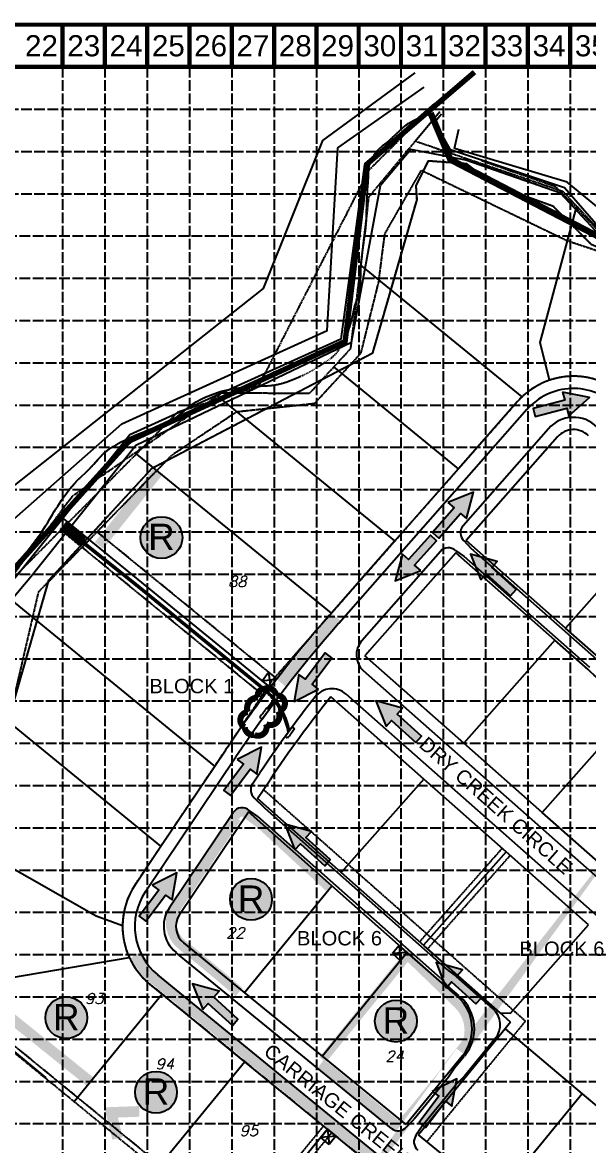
# Model space of a CAD drawing. Header units: feet. Extents: x 1375 to 3913, y 5863 to 7451.
# Drawn here: x 2250 to 2780, y 6399 to 7451 of the extents above; entities that cross this region are included whole.
import ezdxf
from ezdxf.enums import TextEntityAlignment as Align

# ---------------------------------------------------------------- set-up
doc = ezdxf.new("R2010")
doc.units = ezdxf.units.FT
doc.header["$MEASUREMENT"] = 0
for name, pattern in [('ACAD_ISO02W100', [15, 12, -3]), ('DASHED', [0.56, 0.5, -0.06]), ('FLOWLINE', [1.67, 1.25, -0.06, 0.06, -0.06, 0.06, -0.06, 0.06, -0.06]), ('HIDDEN', [0.31, 0.25, -0.06]), ('MAP$0$DIVIDE', [1.25, 0.5, -0.25, 0, -0.25, 0, -0.25]), ('PROPERTY', [1.55, 1.25, -0.06, 0.06, -0.06, 0.06, -0.06])]:
    doc.linetypes.add(name, pattern=pattern)
doc.layers.get('0').update_dxf_attribs({"color": 40, "linetype": 'CONTINUOUS'})
for name, color, linetype in [('ARROWS', 252, 'CONTINUOUS'), ('BASE', 7, 'CONTINUOUS'), ('BOUNDARY', 7, 'CONTINUOUS'), ('CL_CREEK', 2, 'PROPERTY'), ('CL_CREEK-BRANCH', 5, 'FLOWLINE'), ('CREEK', 2, 'CONTINUOUS'), ('DRAIN_OFFSITE', 5, 'DASHED'), ('EOP', 46, 'CONTINUOUS'), ('EROSION BLANKET', 84, 'CONTINUOUS'), ('ESMT', 1, 'DASHED'), ('ESMT_100YR', 1, 'DASHED'), ('ESMT_PLT', 1, 'HIDDEN'), ('EX_PVMT', 1, 'CONTINUOUS'), ('GRID', 254, 'HIDDEN'), ('INLET PROTECTION', 5, 'CONTINUOUS'), ('LEGEND', 7, 'CONTINUOUS'), ('LOT', 6, 'CONTINUOUS'), ('MAP$0$25', 9, 'CONTINUOUS'), ('MATCH_LINE', 7, 'CONTINUOUS'), ('PAD', 2, 'CONTINUOUS'), ('PARCEL_LBLS', 250, 'CONTINUOUS'), ('PL', 4, 'PROPERTY'), ('PL_PH2', 1, 'CONTINUOUS'), ('PLAT_TITLE', 2, 'CONTINUOUS'), ('ROW', 3, 'CONTINUOUS'), ('SILT FENCE', 200, 'CONTINUOUS'), ('SILT_FENCE', 15, 'DASHED'), ('SRF-FLT', 7, 'CONTINUOUS'), ('STM', 1, 'CONTINUOUS'), ('STM_INLET', 2, 'CONTINUOUS')]:
    doc.layers.add(name, color=color, linetype=linetype)
doc.styles.add('L100', font='simplex', dxfattribs={"oblique": 15, "height": 10})
doc.styles.add("L200'", font='ARIAL.TTF', dxfattribs={"height": 0.001969})
doc.styles.add('ryland', font='ARIAL.TTF', dxfattribs={"height": 25})
doc.styles.get("Standard").update_dxf_attribs({"font": 'ARIAL.TTF'})

# ---------------------------------------------------------------- blocks, each defined once
blk = doc.blocks.new('LOTA')
blk.add_attdef('LOTDES', text='', height=0.0833).set_placement((0, 0), align=Align.CENTER)
at = {"flags": 1}
for tag in ['LOTAINF', 'LOTAAC', 'LOTASF']:
    blk.add_attdef(tag, text='', height=0.000000105, dxfattribs=at).set_placement((-0.0377, 0), align=Align.CENTER)
blk = doc.blocks.new('RYLAND')
h = blk.add_hatch(color=81)
h.paths.add_polyline_path([(1.164, -1.048, 1), (-1.408, -1.048, 1)])
h.paths.add_polyline_path([(-1.348, -2.228), (1.104, -2.228), (1.104, 0.21), (-1.348, 0.21)], flags=25)
at = {"color": 5}
blk.add_circle((-0.122, -1.048), 1.286, dxfattribs=at)
at = {"layer": 'BASE', "color": 5, "style": 'ryland'}
blk.add_text('R', height=1.625, dxfattribs=at).set_placement((-0.122, -1.821), align=Align.CENTER)
blk = doc.blocks.new('arrow')
blk.add_lwpolyline([(-67, -25.4), (-59.3, -25.4), (-59.6, -56.1), (-51.9, -56.2), (-51.6, -25.5), (-44, -25.5), (-55.3, -2.4), (-67, -25.4)], close=True)
at = {"color": 254}
for points in [[(-44, -25.5), (-67, -25.4), (-55.3, -2.4), (-67, -25.4)], [(-59.6, -56.1), (-51.9, -56.2), (-59.3, -25.4), (-51.6, -25.5)]]:
    blk.add_solid(points, dxfattribs=at)

msp = doc.modelspace()

# ---------------------------------------------------------------- hatches: boundary and pattern name
at = {"layer": 'LEGEND', "linetype": 'ACAD_ISO02W100'}
h = msp.add_hatch(dxfattribs=at)
h.set_pattern_fill('GRAVEL', color=240, scale=3.620097, angle=-40.3003, style=0)
h.set_pattern_definition([(187.71253, (1970.68467, 7002.98657), (-43.16047333, -6.1166737), [0.487033, -48.216395]), (144.669433, (1970.20204, 7002.92121), (35.472509924, -25.336561576), [0.835765, -82.740674]), (92.21013, (1969.5202, 7003.40453), (1.85317819, -53.78470025), [0.58931, -58.341605]), (226.973433, (1967.85808, 7003.62746), (49.590008786, 52.87700958), [0.761082, -75.347106]), (252.533433, (1967.33876, 7003.07109), (14.29280851, 44.83835994), [0.7463, -73.883917]), (316.973433, (1967.11476, 7002.3592), (-52.87700958, 49.590008786), [0.761082, -75.347106]), (357.393933, (1967.67114, 7001.83988), (-59.30654127, 2.829729205), [1.006492, -99.642633]), (31.955033, (1968.67659, 7001.79412), (70.838485896, 44.35008035), [0.950232, -94.073012]), (81.129333, (1969.48283, 7002.29703), (8.351496585, 54.6236394), [0.76366, -75.602378]), (134.93613, (1969.6006, 7003.05156), (28.02871746, -28.51690456), [0.871835, -42.71991]), (182.097133, (1968.98479, 7003.66872), (-58.88707732, -2.272652944), [1.127472, -111.61982]), (98.51383, (1970.56798, 7001.2818), (-5.2777445, 32.9557195), [0.38482, -38.09734]), (131.168933, (1970.511, 7001.6624), (31.209062375, -35.96077589), [0.732118, -72.47982]), (184.6997, (1970.029, 7002.2135), (-2.341456, -2.760924), [0.511958, -4.60763]), (162.89833, (1970.11677, 7002.70873), (18.48752556, -6.1854244), [0.2757, -27.29414]), (251.50113, (1969.85326, 7002.7898), (4.2634426, 10.6242235), [0.389895, -19.104926]), (350.66353, (1969.72956, 7002.42005), (12.9656781, -1.5025075), [0.63326, -20.475354]), (121.26483, (1970.3544, 7002.3173), (3.1803955, -7.443829), [0.45791, -10.989845]), (336.089233, (1968.25193, 7004.14785), (34.63358059, -15.13180532), [0.64148, -63.506807]), (30.04593, (1968.83836, 7003.88784), (-36.79968574, -21.0043476), [0.538167, -53.27845]), (252.89833, (1970.8227, 7002.8695), (6.1854244, 18.48752556), [0.551395, -27.018445]), (303.31023, (1970.66057, 7002.34248), (-20.58488581, 31.69730135), [0.64148, -63.506807]), (299.14373, (1966.80023, 7002.43607), (-9.1217184, 17.2291128), [0.618602, -30.311524]), (254.47483, (1967.1015, 7001.89579), (11.95141902, 42.0774151), [0.518318, -51.313588]), (26.50113, (1968.50887, 7000.08516), (17.22912255, 9.1217001), [0.551395, -27.018445]), (337.05373, (1969.00233, 7000.3312), (-45.25780725, 19.3952417), [0.60684, -60.07705]), (29.14373, (1967.156, 7001.23248), (-17.2291128, -9.1217184), [0.3093, -30.620825]), (61.00963, (1968.3432, 7000.22565), (6.6049049, 13.3851422), [0.18459, -18.274356]), (125.66353, (1968.4327, 7000.3871), (5.9413194, -9.785283), [0.7463, -14.17974]), (145.708733, (1967.99757, 7000.99345), (29.95067966, -20.65362678), [0.69162, -68.470243]), (263.38983, (1969.5188, 7002.1716), (1.9219822, 7.8633021), [0.522098, -12.530348]), (312.856933, (1969.45872, 7001.65294), (42.252756005, -45.32659794), [0.91152, -90.240205]), (20.64513, (1970.0787, 7000.98475), (-27.43387556, -9.9606407), [0.37271, -36.898472]), (49.6997, (1970.4275, 7001.116), (-0.419468, 5.102378), [0.217206, -3.40289]), (79.95613, (1968.0126, 7001.1231), (-5.34651275, -28.69227307), [0.50292, -49.78908]), (7.71253, (1968.1003, 7001.61832), (43.16047333, 6.1166737), [0.974067, -47.729362]), (319.6997, (1969.0656, 7001.749), (5.102378, 0.419468), [0.941225, -2.678872]), (285.00453, (1969.7834, 7001.14026), (-11.21900739, 42.7410175), [0.572388, -56.666376]), (213.75433, (1969.9316, 7000.5874), (-12.126742, -8.70223664), [0.527093, -25.827614]), (167.345733, (1969.49335, 7000.29452), (-75.87208622, 16.878383315), [0.858198, -84.96178]), (135.125833, (1968.656, 7000.48252), (-33.550554165, 33.19982231), [0.907917, -89.883665])])
h.paths.add_polyline_path([(2285.4, 6975.8), (2302.9, 6960.9), (2308.8, 6967.8), (2291.2, 6982.7)])

# ---------------------------------------------------------------- linework, layer by layer
at = {"layer": 'BASE', "const_width": 3.96}
for points in [[(1376.9, 5864.7), (3911.3, 5864.7), (3911.3, 7448.7), (1376.9, 7448.7)], [(1416.5, 5904.3), (3871.7, 5904.3), (3871.7, 7409.1), (1416.5, 7409.1)]]:
    msp.add_lwpolyline(points, close=True, dxfattribs=at)
for points in [[(2287.7, 7409.1), (2287.7, 7448.7)], [(2327.3, 7409.1), (2327.3, 7448.7)], [(2366.9, 7409.1), (2366.9, 7448.7)], [(2406.5, 7409.1), (2406.5, 7448.7)], [(2446.1, 7409.1), (2446.1, 7448.7)], [(2485.7, 7409.1), (2485.7, 7448.7)], [(2525.3, 7409.1), (2525.3, 7448.7)], [(2564.9, 7409.1), (2564.9, 7448.7)], [(2604.5, 7409.1), (2604.5, 7448.7)], [(2644.1, 7409.1), (2644.1, 7448.7)], [(2683.7, 7409.1), (2683.7, 7448.7)], [(2723.3, 7409.1), (2723.3, 7448.7)], [(2762.9, 7409.1), (2762.9, 7448.7)]]:
    msp.add_lwpolyline(points, dxfattribs=at)
at = {"layer": 'BOUNDARY', "color": 7, "flags": 128}
msp.add_lwpolyline([(2617.6, 7403.4), (2531.1, 7340.1), (2475.4, 7201.4), (2179.7, 6967.7), (2145.4, 6761), (2066.8, 6629.6)], dxfattribs=at)
at = {"layer": 'CL_CREEK', "color": 5, "linetype": 'Continuous'}
for p, q in [((2603.6, 7342.7), (2570.7, 7315.9)), ((2570.7, 7315.9), (2561.6, 7243)), ((2561.6, 7243), (2552.7, 7152)), ((2552.7, 7152), (2536.3, 7143.6)), ((2536.3, 7143.6), (2351.8, 7057.6)), ((2351.8, 7057.6), (2334.2, 7041.6)), ((2334.2, 7041.6), (2237.3, 6932.1))]:
    msp.add_line(p, q, dxfattribs=at)
at = {"layer": 'CL_CREEK-BRANCH', "color": 5, "flags": 128}
for points, const_width in [([(2087.7, 6613.9), (2209.4, 6755.5), (2201.2, 6873.4), (2237.7, 6934), (2350, 7058.6), (2552.2, 7151.9), (2572.4, 7317.8), (2673.3, 7404.2)], 5), ([(2632.2, 7365.9), (2650.7, 7322.3), (2796.3, 7246.5), (2868.3, 7226), (3011.7, 7172.8), (3036.9, 7143.4), (3149.4, 6973), (3336.5, 6728.2), (3367.6, 6648.7), (3376.6, 6604.9)], 6)]:
    msp.add_lwpolyline(points, dxfattribs=dict(at, const_width=const_width))
at = {"layer": 'CREEK', "color": 7, "linetype": 'FLOWLINE'}
for p, q in [((2574.3, 7312.2), (2470.8, 7109.5)), ((2470.8, 7109.5), (2395.5, 7085.6)), ((2395.5, 7085.6), (2204.7, 6893))]:
    msp.add_line(p, q, dxfattribs=at)
msp.add_lwpolyline([(2636.3, 7374.3), (2574.3, 7312.2)], dxfattribs=at)
at = {"layer": 'CREEK', "color": 7, "linetype": 'FLOWLINE', "flags": 128}
msp.add_lwpolyline([(2680.1, 7321.3), (2748.8, 7297.2), (2797.8, 7247), (2869.2, 7229.5), (2964.5, 7186.9), (3017.9, 7171.1), (3068.4, 7105.5), (3116.5, 7030.6), (3154.7, 7011.1), (3147.1, 6985.3)], dxfattribs=at)
at = {"layer": 'DRAIN_OFFSITE', "color": 7}
for p, q in [((2711.1, 7092.8), (2620.9, 6990.2)), ((2620.9, 6990.2), (2484.9, 6835.4)), ((2355.6, 6642.9), (2484.9, 6835.4)), ((2837.7, 6166.9), (2369.5, 6549.7))]:
    msp.add_line(p, q, dxfattribs=at)
for centre, start, end in [((2766.1, 7049.3), 45.4075, 138.679), ((2413.8, 6603.9), 146.1321, 230.7345)]:
    msp.add_arc(centre, 70, start, end, dxfattribs=at)
at = {"layer": 'EOP', "color": 7}
for p, q in [((2722.2, 7088), (2546.2, 6887.8)), ((2742.5, 7070.1), (2662.6, 6979.3)), ((2670.3, 6957.8), (2663.5, 6965.2)), ((2641.4, 6955.2), (2567.7, 6871.4)), ((2655.6, 6956.1), (2663.7, 6950.3)), ((2788, 6853.8), (2670.3, 6957.8)), ((2781.4, 6846.3), (2663.7, 6950.3)), ((2834.5, 6608.8), (2569.5, 6843.2)), ((2805.8, 6598.1), (2553.1, 6821.6)), ((2365.2, 6636.5), (2449.9, 6762.8)), ((2465.5, 6737.4), (2472.4, 6747.7)), ((2477.2, 6714.2), (2467.1, 6724.4)), ((2470.5, 6706.7), (2462.4, 6712.6)), ((2648.2, 6562.9), (2477.2, 6714.2)), ((2387.6, 6621.4), (2447.5, 6710.6)), ((2641.6, 6555.4), (2470.5, 6706.7)), ((2595.5, 6414.6), (2393.8, 6579.5)), ((2740, 6261.6), (2376.7, 6558.6)), ((2641.6, 6555.4), (2648.4, 6548)), ((2648.2, 6562.9), (2656.4, 6557)), ((2690.7, 6526.7), (2656.4, 6557)), ((2658.9, 6538.7), (2648.4, 6548)), ((2692.9, 6499.1), (2663.9, 6463.6)), ((2663.5, 6482.1), (2654.6, 6471.2)), ((2654.6, 6471.2), (2649.1, 6462.8)), ((2649.1, 6462.8), (2616.7, 6423.2)), ((2656.8, 6456.5), (2663.9, 6463.6)), ((2656.8, 6456.5), (2624.4, 6416.8)), ((2609.6, 6416.1), (2616.7, 6423.2)), ((2624.4, 6416.8), (2618.8, 6408.5))]:
    msp.add_line(p, q, dxfattribs=at)
for centre, radius, start, end in [((2766.1, 7049.3), 58.5, 45.4075, 138.679), ((2766.1, 7049.3), 31.5, 45.4075, 138.679), ((2670.1, 6972.7), 10, 138.679, 228.5413), ((2648.9, 6948.6), 10, 48.5413, 138.679), ((3457.5, 6086.5), 1213.5, 138.679, 146.1321), ((2582.7, 6858.2), 20, 138.679, 228.5103), ((3457.5, 6086.5), 1186.5, 141.8791, 146.1321), ((2539.8, 6806.6), 20, 48.5103, 141.8791), ((2473.8, 6731.9), 10, 146.1321, 228.5103), ((2455.8, 6705.1), 10, 48.5103, 146.1321), ((2413.8, 6603.9), 58.5, 146.1321, 230.7345), ((2413.8, 6603.9), 31.5, 146.1321, 230.7345), ((2633.2, 6508.1), 40, 320.7345, 48.5103), ((2677.4, 6511.7), 20, 320.7345, 48.5103), ((2601.8, 6422.4), 10, 230.7345, 320.7345), ((2626.6, 6402.1), 10, 140.7345, 230.7345)]:
    msp.add_arc(centre, radius, start, end, dxfattribs=at)
at = {"layer": 'EROSION BLANKET', "const_width": 10, "flags": 128}
for points in [[(2543.6, 6893.8), (2492.5, 6831.9)], [(2529.3, 6475), (2539, 6467.8), (2541.4, 6465.6), (2545.3, 6462.4), (2567.1, 6444.3), (2592.4, 6423.8), (2597, 6420.1), (2600.2, 6417.7), (2601.8, 6417.4), (2604.1, 6417.7), (2605.6, 6419.1), (2608.3, 6422.1), (2612.7, 6426.5), (2634.9, 6453.6), (2644.8, 6465.5), (2650.6, 6474.2), (2666.1, 6494.1), (2660.5, 6486.4)], [(2452.9, 6542.3), (2434.8, 6557.7), (2415.5, 6573.8), (2400.7, 6585.7), (2396, 6589.9), (2392.7, 6594.7), (2390.9, 6598.8), (2389.6, 6603.4), (2389.3, 6607.2), (2389.6, 6611.2), (2390.3, 6614.8), (2391.6, 6617.9), (2394.4, 6622.8), (2450.2, 6705.8)], [(2690.1, 6295.9), (2659.4, 6321.4), (2646.5, 6331.4), (2557.1, 6404.1), (2430.2, 6508.4), (2367.9, 6559.3), (2363.7, 6564.6), (2355.7, 6577)]]:
    msp.add_lwpolyline(points, dxfattribs=at)
at = {"layer": 'ESMT', "color": 7}
for p, q in [((2488.6, 6835.5), (2319.9, 6973.4)), ((2475.9, 6820), (2305.9, 6959))]:
    msp.add_line(p, q, dxfattribs=at)
at = {"layer": 'ESMT_100YR', "color": 7}
for p, q in [((2589.4, 7252.7), (2623.5, 7312)), ((2760.2, 7246), (2623.5, 7312)), ((2583.9, 7209.7), (2589.4, 7252.7)), ((2974.8, 7174.2), (2760.2, 7246)), ((2583.9, 7209.7), (2566.6, 7140.4)), ((2523.7, 7093.9), (2566.6, 7140.4)), ((2450.6, 7086.1), (2523.7, 7093.9)), ((2390.4, 7045.8), (2450.6, 7086.1)), ((2265.4, 6917.5), (2390.4, 7045.8)), ((2226.3, 6748.8), (2265.4, 6917.5))]:
    msp.add_line(p, q, dxfattribs=at)
at = {"layer": 'ESMT_PLT', "color": 7}
for p, q in [((2721, 6515.2), (2475.7, 6732.1)), ((2699.2, 6677), (2621.9, 6589.5)), ((2706.7, 6670.4), (2629.4, 6582.9)), ((2721, 6515.2), (2628.7, 6402.3)), ((2531.9, 6416.9), (2449.6, 6316.3)), ((2539.6, 6410.6), (2457.3, 6309.9))]:
    msp.add_line(p, q, dxfattribs=at)
at = {"layer": 'EX_PVMT', "color": 7}
for radius, start, end in [(571.8, 110.5622, 139.9003), (563.1, 118.9416, 140.5429)]:
    msp.add_arc((3214.3, 5932.4), radius, start, end, dxfattribs=at)
at = {"layer": 'GRID', "color": 253, "linetype": 'HIDDEN', "lineweight": 25, "ltscale": 40}
for p, q in [((2287.7, 7409.1), (2287.7, 6023)), ((2327.3, 7409.1), (2327.3, 6023)), ((2366.9, 7409.1), (2366.9, 6023)), ((2406.5, 7409.1), (2406.5, 6023)), ((2446.1, 7409.1), (2446.1, 6023)), ((2485.7, 7409.1), (2485.7, 6023)), ((2525.3, 7409.1), (2525.3, 6023)), ((2564.9, 7409.1), (2564.9, 6023)), ((2604.5, 7409.1), (2604.5, 6023)), ((2644.1, 7409.1), (2644.1, 6023)), ((2683.7, 7409.1), (2683.7, 6023)), ((2723.3, 7409.1), (2723.3, 6023)), ((2762.9, 7409.1), (2762.9, 6023)), ((1418, 7369.4), (3873.2, 7369.4)), ((1418, 7329.8), (3873.2, 7329.8)), ((1418, 7290.2), (3873.2, 7290.2)), ((1416.5, 7250.7), (3871.7, 7250.7)), ((1416.5, 7211.1), (3871.7, 7211.1)), ((1416.5, 7171.5), (3871.7, 7171.5)), ((1416.5, 7131.9), (3871.7, 7131.9)), ((1416.5, 7092.3), (3871.7, 7092.3)), ((1416.5, 7052.7), (3871.7, 7052.7)), ((1416.5, 7013.1), (3871.7, 7013.1)), ((1416.5, 6973.5), (3871.7, 6973.5)), ((1416.5, 6933.9), (3871.7, 6933.9)), ((1416.5, 6894.3), (3871.7, 6894.3)), ((1416.5, 6854.7), (3871.7, 6854.7)), ((1416.5, 6815.1), (3871.7, 6815.1)), ((1416.5, 6775.5), (3871.7, 6775.5)), ((1416.5, 6735.9), (3871.7, 6735.9)), ((1416.5, 6696.3), (3871.7, 6696.3)), ((1416.5, 6656.7), (3871.7, 6656.7)), ((1416.5, 6617.1), (3871.7, 6617.1)), ((1416.5, 6577.5), (3871.7, 6577.5)), ((1416.5, 6537.9), (3871.7, 6537.9)), ((1416.5, 6498.3), (3871.7, 6498.3)), ((1416.5, 6458.7), (3871.7, 6458.7)), ((1416.5, 6419.1), (3871.7, 6419.1))]:
    msp.add_line(p, q, dxfattribs=at)
at = {"layer": 'INLET PROTECTION', "color": 170, "ltscale": 100, "const_width": 5.69}
msp.add_lwpolyline([(2461.1, 6804.7, 0.520567), (2461.1, 6804.7, 0.765195), (2458.2, 6790.5, 0.417879), (2467.3, 6783.2, 0.6649), (2478.2, 6793.4, 0.744833), (2489.6, 6805.5, 0.975642), (2487.6, 6820.2, 0.520567), (2476, 6826.2, 0.520567), (2470.8, 6818.3, 0.540264), (2461.1, 6804.7)], format="xyb", close=True, dxfattribs=at)
at = {"layer": 'LEGEND', "color": 240, "const_width": 0.453}
msp.add_lwpolyline([(2285.4, 6975.8), (2302.9, 6960.9), (2308.8, 6967.8), (2291.2, 6982.7)], close=True, dxfattribs=at)
at = {"layer": 'LOT', "color": 7}
for p, q in [((2734.8, 7151), (2769, 7278.7)), ((2717.9, 7100.1), (2567, 7223.5)), ((2743.6, 7115.6), (2734.8, 7151)), ((2658.2, 7032.6), (2541.5, 7128)), ((2598.8, 6965), (2432.6, 7100.8)), ((2539.3, 6897.4), (2355.6, 7047.6)), ((2482.3, 6827.8), (2284, 6989.8)), ((2853.8, 6991), (2758.5, 6883.2)), ((2430.2, 6754), (2229.8, 6917.9)), ((2748.6, 6872), (2663.4, 6775.5)), ((2379.8, 6679), (2201.4, 6824.9)), ((2821, 6805.9), (2736.8, 6710.6)), ((2626, 6741.8), (2548.6, 6654.3)), ((2319.2, 6613.4), (2171.5, 6697.6)), ((2703, 6673.7), (2625.6, 6586.2)), ((2458, 6541.9), (2539.9, 6642)), ((2343.8, 6604.3), (2319.2, 6613.4)), ((2706.9, 6522.7), (2780.1, 6605.5)), ((2610.4, 6579.6), (2530.9, 6482.3)), ((2170.7, 6544.2), (2350, 6574.9)), ((2380.9, 6540.3), (2298.6, 6439.7)), ((2697.3, 6522.8), (2706.9, 6522.7)), ((2702, 6507.8), (2774.1, 6447)), ((2458.3, 6477), (2376, 6376.4)), ((2774.1, 6447), (2694, 6349)), ((2774.1, 6447), (2806.5, 6419.7)), ((2535.7, 6413.8), (2453.5, 6313.1))]:
    msp.add_line(p, q, dxfattribs=at)
at = {"layer": 'MAP$0$25', "color": 7, "linetype": 'MAP$0$DIVIDE'}
for points in [[(2248, 6947.4), (2250.9, 6950.7), (2253.6, 6954), (2258.4, 6960), (2263, 6966.3), (2267.6, 6972.5), (2271.8, 6979), (2273.8, 6982.4), (2275.8, 6985.8), (2277.8, 6989.3), (2279.9, 6992.7), (2280.7, 6993.9), (2281.5, 6995.1), (2282.3, 6996.3), (2283.1, 6997.5), (2286.8, 7003.1), (2290.7, 7008.7), (2294.8, 7014.1), (2299.1, 7019.2), (2302.3, 7022.5), (2305.6, 7025.7), (2309, 7028.8), (2312.2, 7032), (2316.9, 7036.9), (2321.4, 7042), (2326.1, 7046.8), (2331.2, 7051), (2335, 7053.5), (2339.2, 7055.9), (2343.3, 7058.1), (2347.5, 7060.1), (2352.3, 7062.5), (2357.2, 7064.6), (2362.3, 7066.7), (2367.2, 7068.8), (2372.8, 7070.9), (2378.4, 7072.9), (2384, 7074.9), (2389.3, 7077.5), (2395.4, 7081.6), (2401, 7086.4), (2406.6, 7091.2), (2412.6, 7095.3), (2417.3, 7097.8), (2422.2, 7100.1), (2427.1, 7102), (2432.1, 7103.8), (2436.5, 7105.2), (2440.9, 7106.2), (2445.4, 7107.2), (2449.9, 7108), (2454.4, 7108.6), (2459, 7109.1), (2463.7, 7109.5), (2468.2, 7109.8), (2473.7, 7110.2), (2479.1, 7110.4), (2484.6, 7110.9), (2489.9, 7111.8), (2493.9, 7112.9), (2497.9, 7114.2), (2501.8, 7115.7), (2505.6, 7117.2), (2509.2, 7118.7), (2512.7, 7120.2), (2516.2, 7121.8), (2519.7, 7123.7), (2522.3, 7125.2), (2524.7, 7126.8), (2527.1, 7128.4), (2529.6, 7130), (2533.2, 7132.4), (2536.9, 7134.8), (2540.3, 7137.3), (2543.4, 7140.3), (2544.1, 7141), (2544.8, 7141.8), (2545.3, 7142.7), (2546, 7143.4), (2549.1, 7148.1), (2551.7, 7152.9), (2553.9, 7158.1), (2555.8, 7163.3), (2556, 7164.2), (2556.4, 7164.9), (2556.6, 7165.8), (2556.9, 7166.7), (2558, 7171), (2559, 7175.3), (2560, 7179.7), (2561, 7184), (2562.3, 7187.7), (2563.7, 7191.4), (2565, 7195), (2566, 7198.8), (2566.3, 7201.5), (2566.5, 7204.4), (2566.5, 7207.3), (2566.7, 7210.2), (2566.9, 7214.4), (2567, 7218.7), (2567.1, 7222.9), (2567.4, 7227.1), (2568, 7231.5), (2568.5, 7235.8), (2569.1, 7240.3), (2569.7, 7244.6), (2570.4, 7249.5), (2571.1, 7254.3), (2571.7, 7259.1), (2572, 7264), (2572.1, 7264.6), (2572.1, 7265), (2572.1, 7265.6), (2572.1, 7266.1), (2572.2, 7271.6), (2572.4, 7276.9), (2572.6, 7282.3), (2572.9, 7287.7), (2573.1, 7291), (2573.2, 7294.4), (2573.5, 7297.8), (2573.8, 7301.1), (2574, 7306.2), (2574.2, 7311.3), (2574.8, 7316.3), (2576.5, 7320.9), (2576.6, 7321.2), (2576.7, 7321.5), (2576.9, 7321.7), (2577, 7321.9), (2578.1, 7323.8), (2579.1, 7325.7), (2580.1, 7327.4), (2581.3, 7329.2), (2584, 7332.3), (2587.1, 7335.1), (2590.5, 7337.7), (2593.8, 7340.4), (2598.1, 7344.5), (2602.4, 7348.5), (2606.6, 7352.4), (2611.3, 7356), (2616.2, 7359), (2621.5, 7361.3), (2626.7, 7363.8), (2631.6, 7366.8), (2633.5, 7368.6), (2635.3, 7370.5), (2637.2, 7372.3), (2637.5, 7372.5)], [(2576.5, 7320.9), (2576.6, 7321.2), (2576.7, 7321.5), (2576.9, 7321.7), (2577, 7321.9), (2578.1, 7323.8), (2579.1, 7325.7), (2580.1, 7327.4), (2581.3, 7329.2), (2584, 7332.3), (2587.1, 7335.1), (2590.5, 7337.7), (2593.8, 7340.4), (2598.1, 7344.5), (2602.4, 7348.5), (2606.6, 7352.4), (2611.3, 7356), (2616.2, 7359), (2621.5, 7361.3), (2626.7, 7363.8), (2631.6, 7366.8), (2633.5, 7368.6), (2635.3, 7370.5), (2637.2, 7372.3), (2637.5, 7372.5)], [(2347.5, 7060.1), (2352.3, 7062.5), (2357.2, 7064.6), (2362.3, 7066.7), (2367.2, 7068.8), (2372.8, 7070.9), (2378.4, 7072.9), (2384, 7074.9), (2389.3, 7077.5), (2395.4, 7081.6), (2401, 7086.4), (2406.6, 7091.2), (2412.6, 7095.3), (2417.3, 7097.8), (2422.2, 7100.1), (2427.1, 7102), (2432.1, 7103.8), (2436.5, 7105.2), (2440.9, 7106.2), (2445.4, 7107.2), (2449.9, 7108), (2454.4, 7108.6), (2459, 7109.1), (2463.7, 7109.5), (2468.2, 7109.8), (2473.7, 7110.2), (2479.1, 7110.4), (2484.6, 7110.9), (2489.9, 7111.8), (2493.9, 7112.9), (2497.9, 7114.2), (2501.8, 7115.7), (2505.6, 7117.2), (2509.2, 7118.7), (2512.7, 7120.2), (2516.2, 7121.8), (2519.7, 7123.7), (2522.3, 7125.2), (2524.7, 7126.8), (2527.1, 7128.4), (2529.6, 7130), (2533.2, 7132.4), (2536.9, 7134.8), (2540.3, 7137.3), (2543.4, 7140.3), (2544.1, 7141), (2544.8, 7141.8), (2545.3, 7142.7), (2546, 7143.4), (2549.1, 7148.1), (2551.7, 7152.9), (2553.9, 7158.1), (2555.8, 7163.3), (2556, 7164.2), (2556.4, 7164.9), (2556.6, 7165.8), (2556.9, 7166.7), (2558, 7171), (2559, 7175.3), (2560, 7179.7), (2561, 7184), (2562.3, 7187.7), (2563.7, 7191.4), (2565, 7195), (2566, 7198.8), (2566.3, 7201.5), (2566.5, 7204.4), (2566.5, 7207.3), (2566.7, 7210.2), (2566.9, 7214.4), (2567, 7218.7), (2567.1, 7222.9), (2567.4, 7227.1), (2568, 7231.5), (2568.5, 7235.8), (2569.1, 7240.3), (2569.7, 7244.6), (2570.4, 7249.5), (2571.1, 7254.3), (2571.7, 7259.1), (2572, 7264), (2572.1, 7264.6), (2572.1, 7265), (2572.1, 7265.6), (2572.1, 7266.1), (2572.2, 7271.6), (2572.4, 7276.9), (2572.6, 7282.3), (2572.9, 7287.7), (2573.1, 7291), (2573.2, 7294.4), (2573.5, 7297.8), (2573.8, 7301.1), (2574, 7306.2), (2574.2, 7311.3), (2574.8, 7316.3), (2576.5, 7320.9)], [(2248, 6947.4), (2250.9, 6950.7), (2253.6, 6954), (2258.4, 6960), (2263, 6966.3), (2267.6, 6972.5), (2271.8, 6979), (2273.8, 6982.4), (2275.8, 6985.8), (2277.8, 6989.3), (2279.9, 6992.7), (2280.7, 6993.9), (2281.5, 6995.1), (2282.3, 6996.3), (2283.1, 6997.5), (2286.8, 7003.1), (2290.7, 7008.7), (2294.8, 7014.1), (2299.1, 7019.2), (2302.3, 7022.5), (2305.6, 7025.7), (2309, 7028.8), (2312.2, 7032), (2316.9, 7036.9), (2321.4, 7042), (2326.1, 7046.8), (2331.2, 7051), (2335, 7053.5), (2339.2, 7055.9), (2343.3, 7058.1), (2347.5, 7060.1)]]:
    msp.add_lwpolyline(points, dxfattribs=at)
at = {"layer": 'MAP$0$25', "color": 7, "linetype": 'Continuous'}
for points in [[(2576.5, 7320.9), (2576.6, 7321.2), (2576.7, 7321.5), (2576.9, 7321.7), (2577, 7321.9), (2578.1, 7323.8), (2579.1, 7325.7), (2580.1, 7327.4), (2581.3, 7329.2), (2584, 7332.3), (2587.1, 7335.1), (2590.5, 7337.7), (2593.8, 7340.4), (2598.1, 7344.5), (2602.4, 7348.5), (2606.6, 7352.4), (2611.3, 7356), (2616.2, 7359), (2621.5, 7361.3), (2626.7, 7363.8), (2631.6, 7366.8), (2633.5, 7368.6), (2635.3, 7370.5), (2637.2, 7372.3), (2637.5, 7372.5)], [(2554.9, 7160.7), (2555.8, 7163.3), (2556, 7164.2), (2556.4, 7164.9), (2556.6, 7165.8), (2556.9, 7166.7), (2558, 7171), (2559, 7175.3), (2560, 7179.7), (2561, 7184), (2562.3, 7187.7), (2563.7, 7191.4), (2565, 7195), (2566, 7198.8), (2566.3, 7201.5), (2566.5, 7204.4), (2566.5, 7207.3), (2566.7, 7210.2), (2566.9, 7214.4), (2567, 7218.7), (2567.1, 7222.9), (2567.4, 7227.1), (2568, 7231.5), (2568.5, 7235.8), (2569.1, 7240.3), (2569.7, 7244.6), (2570.4, 7249.5), (2571.1, 7254.3), (2571.7, 7259.1), (2572, 7264), (2572.1, 7264.6), (2572.1, 7265), (2572.1, 7265.6), (2572.1, 7266.1), (2572.2, 7271.6), (2572.4, 7276.9), (2572.6, 7282.3), (2572.9, 7287.7), (2573.1, 7291), (2573.2, 7294.4), (2573.5, 7297.8), (2573.8, 7301.1), (2574, 7306.2), (2574.2, 7311.3), (2574.8, 7316.3), (2576.5, 7320.9)], [(2347.5, 7060.1), (2352.3, 7062.5), (2357.2, 7064.6), (2362.3, 7066.7), (2367.2, 7068.8), (2372.8, 7070.9), (2378.4, 7072.9), (2384, 7074.9), (2389.3, 7077.5), (2395.4, 7081.6), (2401, 7086.4), (2406.6, 7091.2), (2412.6, 7095.3), (2417.3, 7097.8), (2422.2, 7100.1), (2427.1, 7102), (2432.1, 7103.8), (2436.5, 7105.2), (2440.9, 7106.2), (2445.4, 7107.2), (2449.9, 7108), (2454.4, 7108.6), (2459, 7109.1), (2463.7, 7109.5), (2468.2, 7109.8), (2473.7, 7110.2), (2479.1, 7110.4), (2484.6, 7110.9), (2489.9, 7111.8), (2493.9, 7112.9), (2497.9, 7114.2), (2501.8, 7115.7), (2505.6, 7117.2), (2509.2, 7118.7), (2509.4, 7118.8)], [(2338.6, 7055.5), (2339.2, 7055.9), (2343.3, 7058.1), (2347.5, 7060.1)], [(2248, 6947.4), (2250.9, 6950.7), (2253.6, 6954), (2258.4, 6960), (2263, 6966.3), (2267.6, 6972.5), (2271.8, 6979), (2273.8, 6982.4), (2275.8, 6985.8), (2277.8, 6989.3), (2279.9, 6992.7), (2280.7, 6993.9), (2281.5, 6995.1), (2282.3, 6996.3), (2283.1, 6997.5), (2286.8, 7003.1), (2290.7, 7008.7), (2294.8, 7014.1), (2299.1, 7019.2), (2302.3, 7022.5), (2305.6, 7025.7), (2309, 7028.8), (2312.2, 7032), (2316.9, 7036.9), (2321.4, 7042), (2326.1, 7046.8), (2331.2, 7051), (2335, 7053.5), (2338.6, 7055.5)]]:
    msp.add_lwpolyline(points, dxfattribs=at)
at = {"layer": 'MATCH_LINE', "color": 7, "elevation": 1}
msp.add_lwpolyline([(2271.9, 6462.2), (2068.6, 6630.7)], dxfattribs=at)
at = {"layer": 'PAD', "color": 7}
for p, q in [((2474.5, 6834.1), (2480.6, 6842)), ((2480.6, 6842), (2488.3, 6835.7)), ((2480.6, 6842), (2482.3, 6827.8)), ((2474.5, 6834.1), (2488.3, 6835.7)), ((2482.3, 6827.8), (2474.5, 6834.1)), ((2488.3, 6835.7), (2482.3, 6827.8)), ((2602.7, 6586), (2596.6, 6578.5)), ((2610.4, 6579.6), (2596.6, 6578.5)), ((2596.6, 6578.5), (2603.8, 6572.1)), ((2610.4, 6579.6), (2602.7, 6586)), ((2602.7, 6586), (2603.8, 6572.1)), ((2603.8, 6572.1), (2610.4, 6579.6)), ((2529.4, 6406), (2535.7, 6413.8)), ((2543.5, 6407.4), (2529.4, 6406)), ((2535.7, 6413.8), (2537.2, 6399.7)), ((2535.7, 6413.8), (2543.5, 6407.4)), ((2543.5, 6407.4), (2537.2, 6399.7)), ((2537.2, 6399.7), (2529.4, 6406))]:
    msp.add_line(p, q, dxfattribs=at)
at = {"layer": 'PL', "color": 7}
for p, q in [((2574.4, 7287.3), (2617.9, 7339.6)), ((2617.9, 7339.6), (2755.9, 7292.6)), ((2755.9, 7292.6), (2795.8, 7250.2)), ((2572.5, 7269.3), (2574.4, 7287.3)), ((2557.5, 7145.3), (2572.5, 7269.3)), ((2518.9, 7103.4), (2557.5, 7145.3)), ((2297, 7007.1), (2436.9, 7103.8)), ((2436.9, 7103.8), (2518.9, 7103.4)), ((2194.7, 6871.3), (2297, 7007.1)), ((2685.7, 6123.2), (2094.8, 6606.3))]:
    msp.add_line(p, q, dxfattribs=at)
msp.add_arc((3214.3, 5932.4), 575, 110.5622, 140.7345, dxfattribs=at)
at = {"layer": 'PL_PH2', "color": 7}
msp.add_line((2617.9, 7339.6), (2640.9, 7367.2), dxfattribs=at)
at = {"layer": 'ROW', "color": 7}
for p, q in [((2713.6, 7095.6), (2658.2, 7032.6)), ((2751.1, 7062.6), (2665.6, 6965.3)), ((2658.2, 7032.6), (2598.8, 6965)), ((2598.8, 6965), (2539.3, 6897.4)), ((2758.5, 6883.2), (2665.6, 6965.3)), ((2655.7, 6954), (2575.1, 6862.4)), ((2748.6, 6872), (2655.7, 6954)), ((2789.6, 6855.7), (2758.5, 6883.2)), ((2779.7, 6844.5), (2748.6, 6872)), ((2663.4, 6775.5), (2570.8, 6857.4)), ((2626, 6741.8), (2538.7, 6819)), ((2430.2, 6754), (2440.4, 6769.2)), ((2736.8, 6710.6), (2663.4, 6775.5)), ((2379.8, 6679), (2430.2, 6754)), ((2470.1, 6723.8), (2481.9, 6741.3)), ((2703, 6673.7), (2626, 6741.8)), ((2548.6, 6654.3), (2470.1, 6723.8)), ((2397.1, 6615), (2461.7, 6711.2)), ((2539.9, 6642), (2461.7, 6711.2)), ((2815.8, 6640.7), (2736.8, 6710.6)), ((2355.6, 6642.9), (2379.8, 6679)), ((2780.1, 6605.5), (2703, 6673.7)), ((2626.3, 6585.6), (2548.6, 6654.3)), ((2610.4, 6579.6), (2539.9, 6642)), ((2458, 6541.9), (2401.1, 6588.4)), ((2657.6, 6537.9), (2610.4, 6579.6)), ((2697.3, 6522.8), (2626.3, 6585.6)), ((2380.9, 6540.3), (2369.5, 6549.7)), ((2458.3, 6477), (2380.9, 6540.3)), ((2530.9, 6482.3), (2458, 6541.9)), ((2707.1, 6514.1), (2697.3, 6522.8)), ((2707.1, 6514.1), (2702, 6507.8)), ((2702, 6507.8), (2621, 6408.7)), ((2458.3, 6477), (2446.9, 6486.4)), ((2609.3, 6418.2), (2530.9, 6482.3)), ((2662.1, 6482.6), (2609.3, 6418.2)), ((2535.7, 6413.8), (2458.3, 6477)), ((2613.2, 6350.5), (2535.7, 6413.8)), ((2694, 6349), (2621, 6408.7))]:
    msp.add_line(p, q, dxfattribs=at)
for centre, radius, start, end in [((2766.1, 7049.3), 70, 108.7812, 133.5284), ((2766.1, 7049.3), 70, 45.4075, 108.7812), ((2766.1, 7049.3), 70, 133.5284, 138.679), ((2766.1, 7049.3), 20, 45.4075, 138.679), ((3457.5, 6086.5), 1225, 138.679, 142.7644), ((3457.5, 6086.5), 1175, 138.679, 139.0002), ((2122.6, 6100.6), 992.5, 45.278, 48.5413), ((3457.5, 6086.5), 1225, 142.7644, 146.1321), ((3457.5, 6086.5), 1175, 141.4396, 146.1321), ((2413.8, 6603.9), 70, 146.1321, 179.6726), ((2413.8, 6603.9), 20, 146.1321, 230.7345), ((2413.8, 6603.9), 70, 179.6726, 204.4408), ((2413.8, 6603.9), 70, 204.4408, 230.7345), ((2631.1, 6508), 40, 320.7345, 48.5103)]:
    msp.add_arc(centre, radius, start, end, dxfattribs=at)
at = {"layer": 'SILT FENCE', "const_width": 10, "flags": 128}
for points in [[(2377.1, 7029.9), (2351.7, 6998), (2321.9, 6960.7)], [(2313.7, 6458.2), (2217.7, 6535.5), (2214.5, 6551.2)], [(2359.5, 6430.6), (2333, 6429.6), (2339.1, 6405.2)]]:
    msp.add_lwpolyline(points, dxfattribs=at)
at = {"layer": 'SILT FENCE', "lineweight": 20, "ltscale": 5, "const_width": 8, "flags": 128}
msp.add_lwpolyline([(2537, 6640.1), (2473.6, 6698.7), (2458.7, 6709.8), (2456.3, 6711.2), (2455.3, 6711.2), (2451.8, 6709.6), (2449.7, 6707.2), (2449.2, 6706.1)], dxfattribs=at)
at = {"layer": 'SILT FENCE', "color": 200, "const_width": 8, "flags": 128}
msp.add_lwpolyline([(2531.1, 6479), (2610.5, 6576.5), (2657.7, 6530.8, -0.303157), (2665.6, 6493.9, -5.24757)], format="xyb", dxfattribs=at)
at = {"layer": 'SILT_FENCE', "color": 7}
for p, q in [((2618.7, 7297.6, 648.3), (2630.1, 7321.2, 647.4)), ((2630.1, 7321.2, 647.4), (2665.6, 7318.6, 647.8)), ((2665.6, 7318.6, 647.8), (2686.7, 7302.1, 649.7)), ((2686.7, 7302.1, 649.7), (2698.9, 7296, 650.1)), ((2619.5, 7284.9, 648.5), (2618.7, 7297.6, 648.3)), ((2698.9, 7296, 650.1), (2746.5, 7278.9, 652.2)), ((2578, 7141.1, 658.9), (2619.5, 7284.9, 648.5)), ((2746.5, 7278.9, 652.2), (2763.2, 7262.4, 653.7)), ((2763.2, 7262.4, 653.7), (2782.4, 7242.9, 654.8)), ((2371.6, 7033.3, 649), (2578, 7141.1, 658.9)), ((2274.9, 6928.1, 652.5), (2371.6, 7033.3, 649)), ((2231.1, 6776.2, 655.5), (2274.9, 6928.1, 652.5)), ((2761.8, 6067.4), (2131.4, 6582.8))]:
    msp.add_line(p, q, dxfattribs=at)
at = {"layer": 'SRF-FLT', "color": 7}
for points in [[(2078.4, 6620.1, 656.2), (2105.7, 6655.3, 654.4), (2181.8, 6743.7, 652), (2169.9, 6874.4, 656.1), (2210.6, 6957.9, 651), (2343.2, 7074.8, 652.6), (2535.3, 7162.3, 649.8), (2545.5, 7333.3, 650.9), (2626.2, 7390.1, 647.5)], [(2636, 7374.9, 634.1), (2570.3, 7317.4, 634.6), (2548.1, 7153.9, 637.1), (2350.7, 7064.4, 637.6), (2244.9, 6932.4, 639.3), (2194.3, 6873.8, 639.7), (2200.3, 6751.8, 640.6), (2118.1, 6647.6, 641.2), (2086.4, 6615.7, 642.8), (2085.8, 6614.2, 642.8)], [(2757.7, 7295.9, 644.6), (2650.8, 7331.5, 637.6), (2636.2, 7357.7, 635.2), (2642.4, 7365, 634.9)], [(3333.1, 6738.5, 676.5), (3240, 6858.1, 675.9), (3199.5, 6909.4, 673.8), (3158.3, 6982.4, 670.6), (3150.8, 7029.7, 670.9), (3016.7, 7186.3, 663.5), (2907.9, 7225.3, 658.9), (2806.5, 7263, 654.1), (2760, 7301.1, 651.9), (2654.7, 7332.7, 648.1), (2658.6, 7350.8, 647)], [(2753.9, 7290.8, 644.3), (2665.3, 7321.7, 638), (2613.8, 7331.6, 636), (2585.2, 7298.1, 637.1)], [(2231.1, 6776.2, 655.5), (2274.9, 6928.1, 652.5), (2371.6, 7033.3, 649), (2578, 7141.1, 658.9), (2619.5, 7284.9, 648.5), (2618.7, 7297.6, 648.3), (2630.1, 7321.2, 647.4), (2665.6, 7318.6, 647.8), (2686.7, 7302.1, 649.7), (2698.9, 7296, 650.1), (2746.5, 7278.9, 652.2), (2763.2, 7262.4, 653.7), (2782.4, 7242.9, 654.8), (2836.4, 7219.6, 656.2), (2908.4, 7197.3, 659.5), (2921.5, 7195.5, 659.7), (3010.7, 7160.5, 663.8), (3058.3, 7101.5, 666.7), (3141.5, 6975.8, 671.4), (3182.3, 6901.9, 673.5), (3231.3, 6851.6, 675.1), (3256.5, 6815.3, 676.8)], [(2095.3, 6606.4, 642.5), (2096.2, 6608.4, 642.5), (2124.4, 6638.9, 641.9), (2214.1, 6751.9, 640.8), (2207.2, 6871.4, 639.7), (2257.1, 6930.4, 642.3), (2356.3, 7054.8, 638), (2558.3, 7151.1, 635.7), (2585.2, 7298.1, 637.1)], [(3313, 6760.4, 673.4), (3236.7, 6856.1, 672.7), (3193.9, 6907.1, 670.9), (3153.4, 6979.9, 669.8), (3134, 7022.1, 664.6), (3017.7, 7177.6, 657.6), (2899, 7220.5, 650), (2797.6, 7249.8, 644.7), (2757.7, 7295.9, 644.6)], [(2753.9, 7290.8, 644.3), (2794.1, 7247.3, 645.2), (2893.1, 7217.8, 650.5), (3012.8, 7169.2, 657.5), (3131, 7019, 664.2), (3149.3, 6976.8, 669.8), (3189.1, 6906, 670.7), (3241.2, 6845.2, 672.6), (3333.7, 6735, 673.5)]]:
    msp.add_polyline3d(points, dxfattribs=at)
at = {"layer": 'STM', "color": 7}
for p, q in [((2359.4, 6920.8), (2296.5, 6970.7)), ((2360.3, 6922), (2297.7, 6972.3)), ((2304.5, 6962.2), (2307.6, 6966)), ((2308.6, 6963.3), (2307.6, 6966)), ((2307.7, 6965.8), (2308.2, 6966)), ((2309, 6963.8), (2308.1, 6966.2)), ((2306.9, 6961.3), (2304.4, 6961.7)), ((2307.3, 6961.7), (2304.5, 6962.2)), ((2304.6, 6962), (2304.5, 6961.5)), ((2306.9, 6961.3), (2309, 6963.8)), ((2307.5, 6960.8), (2306.9, 6961.3)), ((2307.5, 6960.8), (2309.5, 6963.3)), ((2309, 6963.8), (2309.5, 6963.3)), ((2475.5, 6825.8), (2359.3, 6920.8)), ((2476.5, 6827), (2360.3, 6922)), ((2479.2, 6808.4), (2485.1, 6816.2)), ((2480.6, 6807.3), (2486.2, 6814.8))]:
    msp.add_line(p, q, dxfattribs=at)
for radius, start, end in [(66.3, 39.0048, 50.7345), (67.8, 10.9999, 50.7345), (66.3, 9.6045, 37.4377)]:
    msp.add_arc((2433.6, 6774.5), radius, start, end, dxfattribs=at)
at = {"layer": 'STM_INLET', "color": 7}
for p, q in [((2481.1, 6807), (2478.8, 6808.7)), ((2474.5, 6798.1), (2472.2, 6799.8)), ((2474.5, 6798.1), (2481.1, 6807)), ((2496.2, 6782), (2502.7, 6790.8)), ((2505, 6789.1), (2502.7, 6790.8)), ((2498.4, 6780.3), (2496.2, 6782))]:
    msp.add_line(p, q, dxfattribs=at)
for radius, start, end in [(1216.3, 143.0405, 143.5587), (1183.7, 143.0334, 143.5658)]:
    msp.add_arc((3450.7, 6077.3), radius, start, end, dxfattribs=at)

# ---------------------------------------------------------------- block references
at = {"color": 7, "xscale": 15.22697025549451, "yscale": 15.22697025549496, "zscale": 15.22697025549454}
for p in [(2382.1, 6984.1), (2466, 6645.2), (2293, 6534.3), (2601.6, 6531.1), (2377, 6464.5)]:
    msp.add_blockref('RYLAND', p, dxfattribs=at)
at = {"layer": 'ARROWS'}
for p, rotation in [((2798.1, 7046.6), 285.4909436401464), ((2715.9, 6976.6), 319.4038950403236), ((2556, 6962.5), 138.627325501294), ((2704.6, 6995.5), 48.42453413850665), ((2458.4, 6845.6), 143.6022158403043), ((2616, 6858.1), 48.42453413850665), ((2520, 6741.1), 323.6481504090678), ((2530.7, 6742.6), 48.42453413850665), ((2440.7, 6623.2), 323.6481504090675), ((2672.2, 6613.1), 48.42453413850665), ((2444.3, 6593), 48.42453413853315), ((2702.7, 6430.1), 323.6481504090675)]:
    msp.add_blockref('arrow', p, dxfattribs=dict(at, rotation=rotation))
at = {"layer": 'PARCEL_LBLS', "color": 7}
ref = msp.add_blockref('LOTA', (2451.2, 6921.9), dxfattribs=dict(at, xscale=120.0480192076831, yscale=120.0480192076831, zscale=120.0480192076831))
ref.add_attrib('LOTDES', '88', dxfattribs={"height": 10, "style": 'L100', "oblique": 15}).set_placement((2451.2, 6921.9), align=Align.CENTER)
ref = msp.add_blockref('LOTA', (2449.3, 6593), dxfattribs=dict(at, xscale=120.0480192076831, yscale=120.0480192076831, zscale=120.0480192076831))
ref.add_attrib('LOTDES', '22', dxfattribs={"height": 10, "style": 'L100', "oblique": 15}).set_placement((2449.3, 6593), align=Align.CENTER)
ref = msp.add_blockref('LOTA', (2317.3, 6531.3), dxfattribs=dict(at, xscale=120.0480192076831, yscale=120.0480192076831, zscale=120.0480192076831))
ref.add_attrib('LOTDES', '93', dxfattribs={"height": 10, "style": 'L100', "oblique": 15}).set_placement((2317.3, 6531.3), align=Align.CENTER)
ref = msp.add_blockref('LOTA', (2598.4, 6477.3), dxfattribs=dict(at, xscale=120.0480192076831, yscale=120.0480192076831, zscale=120.0480192076831))
ref.add_attrib('LOTDES', '24', dxfattribs={"height": 10, "style": 'L100', "oblique": 15}).set_placement((2598.4, 6477.3), align=Align.CENTER)
ref = msp.add_blockref('LOTA', (2383.3, 6470.1), dxfattribs=dict(at, xscale=120.0480192076831, yscale=120.0480192076831, zscale=120.0480192076831, rotation=359.9768593695836))
ref.add_attrib('LOTDES', '94', dxfattribs={"height": 10, "rotation": 359.9769, "style": 'L100', "oblique": 15}).set_placement((2383.3, 6470.1), align=Align.CENTER)
ref = msp.add_blockref('LOTA', (2462, 6407.5), dxfattribs=dict(at, xscale=120.0480192076831, yscale=120.0480192076831, zscale=120.0480192076831, rotation=359.9768593695836))
ref.add_attrib('LOTDES', '95', dxfattribs={"height": 10, "rotation": 359.9769, "style": 'L100', "oblique": 15}).set_placement((2462, 6407.5), align=Align.CENTER)

# ---------------------------------------------------------------- texts
at = {"layer": 'BASE'}
for s, p in [('22', (2267.9, 7428.9)), ('23', (2307.5, 7428.9)), ('24', (2347.1, 7428.9)), ('25', (2386.7, 7428.9)), ('26', (2426.3, 7428.9)), ('27', (2465.9, 7428.9)), ('28', (2505.5, 7428.9)), ('29', (2545.1, 7428.9)), ('30', (2584.7, 7428.9)), ('31', (2624.3, 7428.9)), ('32', (2663.9, 7428.9)), ('33', (2703.5, 7428.9)), ('34', (2743.1, 7428.9)), ('35', (2782.7, 7428.9))]:
    msp.add_text(s, height=19.8, dxfattribs=at).set_placement(p, align=Align.MIDDLE_CENTER)
at = {"layer": 'PLAT_TITLE', "color": 7, "style": "L200'"}
for s, p in [('BLOCK 1', (2368.9, 6822.3)), ('BLOCK 6', (2507.1, 6586.1)), ('BLOCK 6', (2715.3, 6576.2))]:
    msp.add_text(s, height=13.5, dxfattribs=at).set_placement(p)
at = {"layer": 'PLAT_TITLE', "color": 7}
for s, rotation, p in [('DRY CREEK CIRCLE', 318.5811, (2620.4, 6772.7)), ('CARRIAGE CREEK DRIVE', 321.1294, (2474.9, 6484.7))]:
    msp.add_text(s, height=13.393, rotation=rotation, dxfattribs=at).set_placement(p)

doc.saveas('drawing.dxf')
